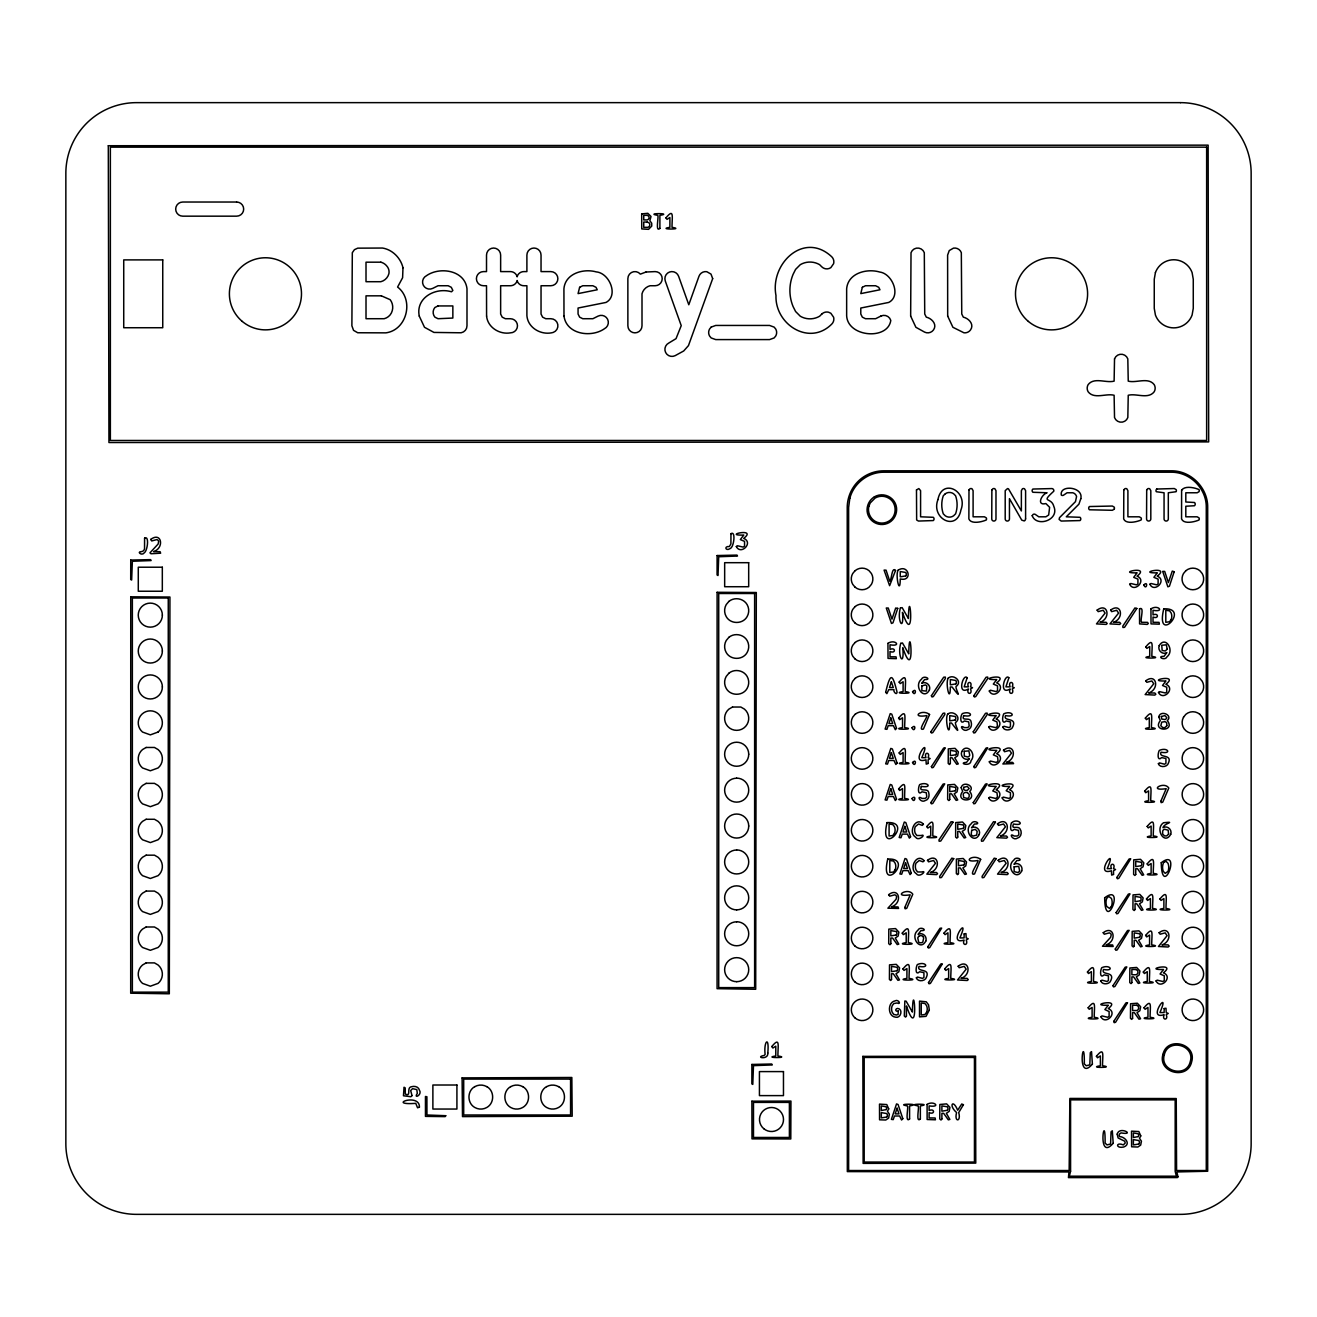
<?xml version="1.0" encoding="UTF-8"?>
<svg xmlns="http://www.w3.org/2000/svg" width="1317" height="1317" viewBox="0 0 1317 1317"><rect width="100%" height="100%" fill="white"/><g stroke="black" fill="none" stroke-linecap="round" stroke-linejoin="round"><path stroke-width="1.5" d="M855.112 570.656L852.708 573.537A10.799 10.799 0 0 0 852.725 584.353L855.112 587.217M855.112 606.561L852.708 609.442A10.799 10.799 0 0 0 852.725 620.258L855.112 623.139M855.112 642.466L852.708 645.346A10.799 10.799 0 0 0 852.725 656.162L855.112 659.043M855.112 678.37L852.708 681.251A10.799 10.799 0 0 0 852.725 692.067L855.112 694.948A10.816 10.816 0 0 0 869.022 694.948L871.426 692.067A10.799 10.799 0 0 0 871.426 681.251L869.022 678.37A10.799 10.799 0 0 0 855.128 678.387M855.112 714.275L852.708 717.172A10.766 10.766 0 0 0 855.177 730.803A10.766 10.766 0 0 0 869.022 730.803A10.766 10.766 0 0 0 871.426 717.172L869.022 714.275A10.766 10.766 0 0 0 855.177 714.308M1183.489 717.172L1185.893 714.275A10.766 10.766 0 0 1 1199.803 714.308M821.792 314.055L819.602 316.245A19.179 19.179 0 0 1 800.308 316.245L795.583 311.503L793.064 306.499A42.292 42.292 0 0 1 793.064 274.397L795.583 269.392L800.308 264.651A19.179 19.179 0 0 1 819.602 264.651L821.792 266.841A7.079 7.079 0 0 0 830.846 267.631L833.612 263.663A7.079 7.079 0 0 0 831.784 256.815C804.144 230.821 769.819 263.565 775.976 295.502C774.906 324.624 809.527 346.552 831.784 324.064A7.062 7.062 0 0 0 833.612 317.232L830.846 313.265L828.607 312.228A7.062 7.062 0 0 0 821.808 314.072M918.657 936.486L917.751 937.885L918.657 942.149A3.589 3.589 0 0 0 922.789 942.149L923.711 937.885L922.789 936.486M474.795 1086.591C467.025 1090.904 467.025 1103.169 474.795 1107.482A12.018 12.018 0 0 0 486.813 1107.482C494.583 1103.169 494.599 1090.904 486.813 1086.591M510.7 1086.591C502.929 1090.904 502.929 1103.169 510.7 1107.482A12.018 12.018 0 0 0 522.717 1107.482C530.504 1103.169 530.504 1090.904 522.717 1086.591M546.621 1086.591C538.834 1090.904 538.834 1103.169 546.621 1107.482A12.018 12.018 0 0 0 558.622 1107.482C566.409 1103.169 566.409 1090.904 558.622 1086.591M874.356 496.871C868.71 500.213 865.845 507.275 867.541 513.597A14.849 14.849 0 0 0 889.354 522.487C894.984 519.128 897.865 512.083 896.153 505.744A14.767 14.767 0 0 0 892.284 499.11A14.849 14.849 0 0 0 874.373 496.838M880.843 316.096L875.607 318.714L865.483 318.714L862.339 317.15L860.791 314.022L860.791 308.03L888.761 302.433C901.454 296.012 892.465 273.607 879.69 272.026C866.849 268.224 847.983 273.063 846.65 288.769L846.65 315.685C847.605 337.185 887.905 340.527 890.786 320.41A7.079 7.079 0 0 0 880.843 316.096M1199.803 714.275L1202.207 717.172A10.766 10.766 0 0 1 1199.82 730.803A10.766 10.766 0 0 1 1185.958 730.803A10.766 10.766 0 0 1 1183.571 717.172M546.621 1086.673A12.018 12.018 0 0 1 558.622 1086.673M510.7 1086.673A12.018 12.018 0 0 1 522.717 1086.673M474.795 1086.673A12.018 12.018 0 0 1 486.813 1086.673M736.713 981.675A12.001 12.001 0 0 0 748.731 969.625A12.001 12.001 0 0 0 736.615 957.657A11.985 11.985 0 0 0 724.63 969.74A11.985 11.985 0 0 0 736.713 981.675M736.615 921.752A12.001 12.001 0 0 1 748.731 933.72A12.001 12.001 0 0 1 736.713 945.771A11.985 11.985 0 0 1 724.63 933.835A11.985 11.985 0 0 1 736.631 921.818M736.713 909.849A12.001 12.001 0 0 0 748.731 897.815A12.001 12.001 0 0 0 736.615 885.847A11.985 11.985 0 0 0 724.63 897.931A11.985 11.985 0 0 0 736.713 909.866M736.615 849.942A12.001 12.001 0 0 1 748.731 861.911A12.001 12.001 0 0 1 736.713 873.945A11.985 11.985 0 0 1 724.63 862.026A11.985 11.985 0 0 1 736.631 850.008M736.615 778.133A12.001 12.001 0 0 1 748.731 790.101A12.001 12.001 0 0 1 736.713 802.135A11.985 11.985 0 0 1 724.63 790.216A11.985 11.985 0 0 1 736.631 778.199M871.36 753.061A10.75 10.75 0 0 0 852.708 753.061A10.766 10.766 0 0 0 855.177 766.708A10.766 10.766 0 0 0 869.022 766.708A10.766 10.766 0 0 0 871.426 753.077M1183.489 753.061A10.75 10.75 0 0 1 1202.158 753.061A10.766 10.766 0 0 1 1199.82 766.708A10.766 10.766 0 0 1 1185.958 766.708A10.766 10.766 0 0 1 1183.571 753.077M855.128 659.027A10.799 10.799 0 0 0 869.006 659.027L871.426 656.162A10.799 10.799 0 0 0 871.426 645.346L869.022 642.466A10.799 10.799 0 0 0 855.128 642.482M855.128 623.122A10.799 10.799 0 0 0 869.006 623.122L871.426 620.258A10.799 10.799 0 0 0 871.426 609.442L869.022 606.561A10.799 10.799 0 0 0 855.128 606.577M855.128 587.217A10.799 10.799 0 0 0 869.006 587.217L871.426 584.353A10.799 10.799 0 0 0 871.426 573.537L869.022 570.656A10.799 10.799 0 0 0 855.128 570.673M918.607 936.321A3.589 3.589 0 0 1 922.838 936.321M910.574 836.772L909.356 838.139L907.462 834.122L902.26 834.122L900.976 837.76L899.165 837.497L904.302 822.055L905.849 822.598L910.574 836.772M911.282 873.237L910.063 874.62L908.17 870.603L902.968 870.603L901.684 874.225L899.873 873.961L905.009 858.519L906.557 859.079L911.282 873.237M910.656 316.096L915.891 327.291L924.6 332.114A7.062 7.062 0 0 0 933.44 330.007C937.49 324.459 931.827 318.401 926.295 317.15L924.732 314.022L924.304 252.699A7.062 7.062 0 0 0 911.018 252.699L910.656 316.096M947.68 316.096L952.915 327.291L963.978 332.806A7.046 7.046 0 0 0 970.464 330.007C974.514 324.459 968.851 318.401 963.32 317.15L961.756 314.022L961.328 252.699A7.062 7.062 0 0 0 953.459 248.139L949.261 250.559L947.614 255.103L947.68 316.096M896.531 728.35L895.313 729.717L893.403 725.7L888.201 725.7L886.934 729.338L885.106 729.075L890.243 713.633L891.79 714.176L896.531 728.35M897.091 763.119L895.873 764.486L893.963 760.485L888.761 760.485L887.493 764.107L885.666 763.844L890.819 748.402L892.35 748.961L897.091 763.119M896.531 799.172L895.313 800.538L893.403 796.522L888.201 796.522L886.934 800.16L885.106 799.896L890.243 784.455L891.79 784.998L896.531 799.172M902.803 1118.643L901.569 1120.01L899.676 1116.009L894.473 1116.009L893.206 1119.631L891.379 1119.368L896.531 1103.926L898.062 1104.486L902.803 1118.643M931.399 695.738L932.008 696.973L933.309 696.578L945.441 678.403L945.277 677.053L943.663 677.234L931.399 695.738M930.839 731.791L931.448 733.009L932.749 732.631L944.865 714.456L944.717 713.106L943.104 713.287L930.839 731.791M931.399 766.576L932.008 767.778L933.309 767.399L945.277 747.875L943.663 748.056L931.399 766.576M930.839 802.613L931.448 803.831L932.749 803.452L944.717 783.928L943.104 784.092L930.839 802.613M953.031 822.187L940.75 841.053L939.136 841.234L938.972 839.884L951.104 821.709L953.031 822.187M953.738 858.651L941.457 877.517L939.844 877.715L939.679 876.348L951.812 858.174L953.738 858.651M973.806 695.738L974.415 696.973L975.716 696.578L987.849 678.403L987.684 677.053L986.071 677.234L973.806 695.738M973.247 731.791L973.856 733.009L975.156 732.631L987.273 714.456L987.124 713.106L985.511 713.287L973.247 731.791M973.806 766.576L974.415 767.778L975.716 767.399L987.684 747.875L986.071 748.056L973.806 766.576M973.247 802.613L973.856 803.831L975.156 803.452L987.124 783.928L985.511 784.092L973.247 802.613M995.438 822.187L983.157 841.053L981.544 841.234L981.379 839.884L993.512 821.709L995.438 822.187M996.146 858.651L983.865 877.517L982.252 877.715L982.087 876.348L994.22 858.174L996.146 858.651M1116.816 877.534L1117.425 878.752L1118.742 878.373L1130.71 858.849L1129.097 859.013L1116.816 877.534M1116.108 912.599L1116.717 913.817L1118.034 913.438L1130.002 893.914L1128.389 894.078L1116.108 912.599M1115.269 949.063L1115.878 950.281L1117.195 949.903L1129.146 930.378L1127.533 930.543L1115.269 949.063M1136.834 608.438L1124.553 627.32L1122.94 627.501L1122.792 626.135L1134.908 607.96L1136.834 608.438M898.26 1011.061L898.079 1014.469L896.449 1014.995L893.831 1014.469L892.235 1012.329A8.824 8.824 0 0 1 892.235 1005.661L893.831 1003.538L897.042 1002.978C901.832 1005.233 898.441 998.648 894.934 1000.92C887.493 1002.369 887.625 1016.082 895.28 1017.119C900.071 1018.798 902.886 1011.143 899.33 1008.954C895.478 1006.748 894.194 1012.279 898.26 1011.061M402.986 267.763L402.607 277.722L397.602 287.04C414.279 299.848 407.019 330.024 385.881 332.855L357.714 332.757L353.532 330.337L351.886 325.793L352.314 252.699L354.405 249.687L357.714 248.156L382.506 248.04C392.466 249.637 400.714 258.033 402.986 267.763M419.267 316.096L424.502 327.291L433.952 332.427L458.695 332.757A7.062 7.062 0 0 0 466.992 325.793L466.992 288.769C464.835 270.1 439.713 266.38 426.461 275.714A7.062 7.062 0 0 0 423.3 285.196A7.062 7.062 0 0 0 432.783 288.357L438.034 285.74L448.159 285.74L451.287 287.304L452.85 290.431L451.517 291.798C435.548 286.958 415.431 297.757 419.267 316.096M486.582 316.096C487.685 327.489 499.637 334.748 510.403 332.855A7.062 7.062 0 0 0 517.482 325.793A7.062 7.062 0 0 0 510.403 318.73L505.349 318.714L502.205 317.15L500.641 314.022L500.641 285.74L510.403 285.74A7.062 7.062 0 0 0 516.527 282.2L517.137 280.521L517.746 282.2A7.062 7.062 0 0 0 523.87 285.74L526.899 285.74L526.899 315.685C527.903 328.213 541.748 335.703 553.222 332.427A7.062 7.062 0 0 0 550.802 318.714L545.732 318.714L542.604 317.15L541.04 314.022L541.04 285.74L550.802 285.74A7.062 7.062 0 0 0 557.865 278.661A7.062 7.062 0 0 0 550.802 271.598L541.04 271.598L541.04 255.103A7.062 7.062 0 0 0 533.961 248.04A7.062 7.062 0 0 0 526.899 255.103L526.899 271.598L523.87 271.598A7.062 7.062 0 0 0 517.746 275.138L517.137 276.817L516.527 275.138A7.062 7.062 0 0 0 510.403 271.598L500.641 271.598L500.641 255.103A7.062 7.062 0 0 0 493.579 248.04A7.062 7.062 0 0 0 486.516 255.103L486.516 271.598L483.487 271.598A7.062 7.062 0 0 0 476.408 278.661A7.062 7.062 0 0 0 483.487 285.74L486.516 285.74L486.582 316.096M563.989 316.096C566.475 334.502 591.3 337.959 604.437 328.74A7.062 7.062 0 0 0 607.598 319.257A7.062 7.062 0 0 0 598.116 316.096L592.88 318.714L582.756 318.714L579.628 317.15L578.064 314.022L578.064 308.03L606.034 302.433C618.858 295.65 609.491 272.932 596.157 271.878C583.464 268.289 565.191 273.442 563.923 288.769L563.989 316.096M771.811 1046.538L772.914 1048.019L775.779 1046.159L775.779 1055.987C761.786 1058.061 791.912 1058.078 777.903 1055.987C777.903 1045.632 780.207 1036.347 771.811 1046.538M902.244 933.16L903.33 934.642L906.211 932.782L906.211 942.626C892.185 944.882 922.328 944.882 908.335 942.626C908.318 932.354 910.656 922.937 902.244 933.16M902.952 968.933L904.038 970.415L906.919 968.555L906.919 978.383C892.893 980.638 923.036 980.655 909.043 978.383C909.026 968.11 911.364 958.694 902.952 968.933M926.773 826.582L927.859 828.064L930.724 826.203L930.724 836.032C916.731 838.303 946.857 838.287 932.848 836.032C932.535 825.496 935.202 816.392 926.773 826.582M943.976 933.16L945.079 934.642L947.944 932.782L947.944 942.626C933.951 944.684 964.077 944.701 950.051 942.626C950.067 932.255 952.372 922.987 943.976 933.16M944.684 968.933L945.787 970.415L948.652 968.555L948.652 978.383C934.658 980.457 964.785 980.474 950.759 978.383C950.775 968.011 953.08 958.743 944.684 968.933M1087.43 972.045L1088.517 973.526L1091.398 971.65L1091.398 981.494C1077.372 983.75 1107.515 983.75 1093.505 981.494C1093.505 971.222 1095.843 961.805 1087.43 972.045M1088.138 1007.801L1089.225 1009.283L1092.106 1007.423L1092.106 1017.267C1078.08 1019.506 1108.223 1019.523 1094.213 1017.267C1094.213 1006.995 1096.551 997.562 1088.138 1007.801M1096.419 1056.283L1097.522 1057.781L1100.386 1055.905L1100.386 1065.749C1086.36 1068.038 1116.503 1067.791 1102.51 1065.749C1102.543 1055.361 1104.815 1046.11 1096.419 1056.283M1145.329 718.16L1146.432 719.642L1149.297 717.765L1149.297 727.61C1135.27 729.898 1165.413 729.651 1151.42 727.61C1151.453 717.222 1153.725 707.986 1145.329 718.16M1144.621 791.237L1145.724 792.719L1148.589 790.858L1148.589 800.687C1134.563 802.991 1164.705 802.728 1150.712 800.687C1150.745 790.315 1153.017 781.063 1144.621 791.237M1147.173 826.434L1148.276 827.916L1151.124 826.055L1151.124 835.9C1137.098 838.188 1167.241 837.925 1153.248 835.9C1153.28 825.512 1155.552 816.26 1147.173 826.434M1147.173 863.903L1148.276 865.384L1151.124 863.524L1151.124 873.352C1137.098 875.64 1167.241 875.393 1153.248 873.352C1153.28 862.964 1155.552 853.729 1147.173 863.903M1146.465 898.951L1147.568 900.433L1150.432 898.573L1150.432 908.417C1136.39 910.706 1166.549 910.459 1152.54 908.417C1152.589 898.029 1154.844 888.777 1146.465 898.951M1143.304 972.045L1144.407 973.526L1147.255 971.65L1147.255 981.494C1133.262 983.569 1163.388 983.569 1149.379 981.494C1149.379 971.123 1151.7 961.854 1143.304 972.045M1145.625 935.432L1146.728 936.914L1149.576 935.037L1149.576 944.882C1135.55 947.17 1165.693 946.923 1151.7 944.882C1151.733 934.494 1154.005 925.258 1145.625 935.432M1144.012 1007.801L1145.115 1009.283L1147.963 1007.423L1147.963 1017.267C1133.97 1019.325 1164.096 1019.342 1150.087 1017.267C1150.087 1006.896 1152.391 997.627 1144.012 1007.801M1159.931 898.951L1161.034 900.433L1163.882 898.573L1163.882 908.417C1149.922 910.459 1180.016 910.706 1166.006 908.417C1165.94 898.095 1168.36 888.728 1159.931 898.951M1177.991 1176.723L1177.431 1177.579L1068.449 1177.612L1068.96 1171.949L847.325 1171.603L847.226 507.407C847.292 494.55 854.289 482.121 865.483 475.733A36.646 36.646 0 0 1 883.723 470.811L1171.126 470.811C1190.7 470.465 1207.985 487.734 1207.689 507.325L1207.689 1171.241L1176.789 1171.949L1177.991 1176.723M1025.597 518.931L1025.103 520.297A2.14 2.14 0 0 1 1024.198 520.923L1021.762 520.133L1009.448 498.649L1009.448 518.931A2.124 2.124 0 0 1 1007.324 521.055A2.124 2.124 0 0 1 1005.2 518.931L1005.2 490.665L1007.505 488.574A2.041 2.041 0 0 1 1008.526 488.936L1021.366 510.947L1021.366 490.665L1022.42 488.821A2.107 2.107 0 0 1 1024.544 488.821L1025.597 490.665L1025.597 518.931M736.318 546.539C740.845 555.675 753.9 542.489 743.677 538.39C758.115 527.212 721.255 535.64 743.759 535.081L740.335 539.591L744.549 541.386L744.549 546.176L743.15 547.098L737.438 545.748L736.318 546.539M912.549 691.688C915.233 697.862 917.291 686.733 912.549 691.688M911.99 727.725C914.657 733.915 916.747 722.786 911.99 727.725M912.549 762.494C915.216 768.684 917.307 757.571 912.549 762.494M911.99 798.546C914.657 804.736 916.747 793.608 911.99 798.546M923.415 824.212L922.262 825.364L918.492 824.014L915.282 826.697A8.824 8.824 0 0 0 915.282 833.365L916.879 835.505L921.126 835.505C926.987 833.496 918.492 841.991 915.611 837.2C907.561 832.114 916.039 815.816 923.415 824.212M924.122 860.692L922.97 861.828L919.2 860.495L915.99 863.178A8.824 8.824 0 0 0 915.99 869.829L917.587 871.969L921.834 871.969C927.695 869.961 919.2 878.455 916.319 873.681C908.269 868.594 916.747 852.28 924.122 860.692M916.369 977.84C917.505 982.087 925.456 981.478 926.46 977.132C930.576 967.765 916.171 972.588 919.036 966.365C930.197 968.571 925.769 960.817 917.34 964.554C915.71 967.122 915.052 976.226 919.661 971.748L923.925 972.67L923.925 977.477L922.542 978.383L917.488 977.049L916.369 977.84M927.777 946.808L928.37 948.026L929.687 947.647L941.655 928.123L940.042 928.287L927.777 946.808M928.485 982.564L929.078 983.783L930.395 983.404L942.346 963.879L940.75 964.044L928.485 982.564M989.297 691.013C993.808 700.15 1006.896 686.947 996.656 682.865C1011.11 671.752 974.218 680.066 996.739 679.556L993.314 684.066L997.529 685.861L997.529 690.651L996.129 691.573L990.417 690.223L989.297 691.013M988.738 727.066C993.248 736.187 1006.32 722.984 996.08 718.917C1010.551 707.789 973.642 716.119 996.179 715.608L992.755 720.103L996.969 721.897L997.446 725.733A2.585 2.585 0 0 1 995.57 727.61L989.857 726.276L988.738 727.066M989.297 761.835C993.808 770.955 1006.896 757.769 996.656 753.686C1011.357 742.492 973.461 750.443 996.739 750.377L993.314 754.871L997.529 756.682L998.006 760.502A2.585 2.585 0 0 1 996.129 762.378L990.417 761.045L989.297 761.835M963.435 1104.7L958.727 1112.552C961.443 1122.298 953.87 1122.298 956.603 1112.552C948.207 1105.325 953.08 1098.526 957.657 1110.264L961.739 1104.008L963.435 1104.7M988.738 797.888C993.248 807.008 1006.32 793.805 996.08 789.739C1010.798 778.545 972.901 786.496 996.179 786.414L992.755 790.924L996.969 792.719L997.446 796.555A2.585 2.585 0 0 1 995.57 798.431L989.857 797.098L988.738 797.888M1002.879 727.066C1004.015 731.297 1011.966 730.705 1012.971 726.358C1017.086 716.991 1002.681 721.798 1005.529 715.608C1016.691 717.798 1012.279 710.044 1003.834 713.781C1002.221 716.333 1001.546 725.437 1006.172 720.975L1010.435 721.897L1010.435 726.704L1009.036 727.61L1003.982 726.276L1002.879 727.066M1002.188 797.888C1006.731 807.008 1019.77 793.838 1009.563 789.739C1023.984 778.61 987.141 786.94 1009.629 786.414L1006.188 790.727L1010.435 792.719L1010.435 797.526L1009.036 798.431L1003.307 797.098L1002.188 797.888M1032.199 515.688C1036.611 527.673 1059.856 520.067 1053.798 506.337C1051.262 496.591 1040.15 503.588 1053.781 491.225C1054.143 490.023 1053.205 488.656 1051.954 488.574L1032.89 489.035A2.107 2.107 0 0 0 1032.89 492.278L1047.081 492.772C1041.484 494.336 1036.183 506.008 1045.879 503.555L1049.633 507.308L1048.678 514.98L1045.879 516.807L1038.784 516.807L1035.146 514.321A2.107 2.107 0 0 0 1033.038 514.503L1032.199 515.688M1129.673 584.287C1134.2 593.407 1147.255 580.237 1137.032 576.138C1151.47 564.96 1114.61 573.389 1137.114 572.829L1133.707 577.34L1137.921 579.118L1137.921 583.925L1136.522 584.847L1130.793 583.497L1129.673 584.287M1100.847 980.951C1101.983 985.198 1109.935 984.589 1110.939 980.243C1115.055 970.876 1100.65 975.699 1103.514 969.477C1114.659 971.683 1110.247 963.929 1101.802 967.666C1100.189 970.217 1099.53 979.321 1104.14 974.86L1108.404 975.782L1108.404 980.589L1107.004 981.494L1101.967 980.161L1100.847 980.951M1100.88 1016.708C1105.407 1025.828 1118.462 1012.658 1108.239 1008.575C1122.66 997.43 1085.817 1005.76 1108.305 1005.25L1104.881 1009.563L1109.112 1011.555L1109.112 1016.362L1107.712 1017.267L1102 1015.917L1100.88 1016.708M1112.964 985.676L1113.556 986.894L1114.873 986.515L1126.825 966.991L1125.212 967.155L1112.964 985.676M1143.814 584.962C1146.481 591.135 1148.556 580.007 1143.814 584.962M1113.672 1021.449L1114.264 1022.667L1115.581 1022.272L1127.533 1002.764L1125.92 1002.928L1113.672 1021.449M1149.873 584.287C1154.367 593.407 1167.471 580.204 1157.231 576.138C1171.686 565.026 1134.793 573.339 1157.314 572.829L1153.89 577.34L1158.104 579.118L1158.104 583.925L1156.705 584.847L1150.992 583.497L1149.873 584.287M1158.499 692.429C1163.026 701.549 1176.081 688.379 1165.858 684.28C1180.295 673.086 1143.436 681.531 1165.94 680.971L1162.532 685.482L1166.73 687.26L1166.73 692.067L1165.331 692.989L1159.619 691.639L1158.499 692.429M1158.384 763.679C1159.52 767.926 1167.471 767.317 1168.475 762.971C1172.591 753.604 1158.186 758.427 1161.034 752.205C1172.196 754.411 1167.784 746.657 1159.339 750.394C1157.725 752.945 1157.05 762.049 1161.676 757.588L1165.924 758.51L1165.924 763.317L1164.541 764.222L1159.503 762.889L1158.384 763.679M898.589 718.16L899.676 719.642L902.54 717.765L902.54 727.61C888.596 729.848 918.657 729.634 904.647 727.61C904.647 717.37 907.001 707.904 898.589 718.16M899.149 752.929L900.235 754.411L903.1 752.55L903.1 762.378C889.173 764.617 919.217 764.403 905.223 762.378C904.911 751.842 907.578 742.755 899.149 752.929M898.589 788.982L899.676 790.463L902.54 788.587L902.54 798.431C888.596 800.67 918.657 800.456 904.647 798.431C904.335 787.895 907.018 778.791 898.589 788.982M412.007 1095.596L410.871 1096.732L403.463 1095.76L404.039 1087.233L405.224 1087.908L405.29 1094.048C411.892 1097.226 405.801 1087.233 411.826 1086.657C414.806 1085.817 418.641 1086.821 419.415 1090.18C422.625 1094.921 413.094 1099.415 417.308 1093.406L416.814 1089.587L412.55 1088.665L410.674 1090.558L412.007 1095.596M921.373 786.414C918.212 793.032 928.189 786.94 928.765 792.966C929.637 795.945 928.617 799.781 925.242 800.555C920.632 803.65 915.875 794.365 922.032 798.431L924.88 798.431A2.585 2.585 0 0 0 926.756 796.555L926.279 792.719L922.032 791.797C917.406 796.258 918.081 787.187 919.678 784.603C927.481 781.096 933.21 788.29 921.373 786.414M963.781 715.608C960.62 722.21 970.596 716.119 971.172 722.144C972.045 725.107 971.024 728.96 967.666 729.733C963.04 732.828 958.282 723.543 964.439 727.61L967.287 727.61A2.585 2.585 0 0 0 969.164 725.733L968.686 721.897L964.439 720.975C959.813 725.568 960.126 715.806 962.398 713.567C971.255 710.34 974.333 717.847 963.781 715.608M1011.505 822.862C1010.172 825.627 1009.826 833.677 1014.172 829.397L1018.42 830.319L1018.897 834.155A2.585 2.585 0 0 1 1017.02 836.032L1014.172 836.032C1008.163 831.834 1012.658 841.365 1017.399 838.155C1021.35 837.217 1022.239 831.916 1020.049 828.953C1018.074 825.166 1010.551 830.303 1013.53 824.014C1026.519 826.483 1017.646 817.231 1011.505 822.862M1181.612 490.286L1181.563 518.931C1183.785 524.594 1194.98 521.812 1198.997 519.985A2.206 2.206 0 0 0 1198.997 517.877L1197.153 516.807L1185.81 516.807L1185.81 506.238L1194.47 505.744A2.107 2.107 0 0 0 1194.47 502.501L1185.81 502.007L1185.81 492.772L1197.153 492.772L1198.997 491.718A2.206 2.206 0 0 0 1198.997 489.595C1194.881 487.669 1184.592 485.347 1181.612 490.286M897.733 608.355L892.975 622.842L891.461 623.451L886.275 607.993L888.267 608.042L891.971 619.155L895.675 608.042L897.733 608.355M980.671 859.375L974.531 873.994C968.077 876.299 978.827 862.009 978.004 860.495C961.048 863.31 972.588 853.153 980.671 859.375M1008.871 677.794L1005.925 686.848L1010.139 686.848C1007.571 680.988 1014.814 680.988 1012.263 686.848L1014.255 687.737L1012.263 688.972C1014.814 694.849 1007.571 694.849 1010.139 688.972C998.22 696.034 1005.003 672.575 1008.871 677.794M1156.046 980.951C1160.54 990.071 1173.645 976.885 1163.405 972.802C1177.826 961.624 1140.966 970.036 1163.487 969.477L1160.063 973.987L1164.277 975.782L1164.277 980.589L1162.878 981.494L1157.166 980.161L1156.046 980.951M929.555 714.472L923.415 729.091C916.978 731.396 927.711 717.106 926.888 715.608C909.932 718.407 921.488 708.266 929.555 714.472M1162.944 1054.407C1157.413 1072.664 1187.555 1080.533 1191.638 1061.897C1197.186 1043.657 1167.043 1035.771 1162.944 1054.407M849.827 498.287L848.625 507.457L848.625 1170.533L1069.157 1170.533L1069.865 1098.444L1176.229 1098.543L1176.591 1170.533L1206.273 1170.533L1206.273 507.457C1206.635 488.558 1189.942 471.848 1171.027 472.21L883.872 472.21C868.298 472.079 853.729 483.207 849.827 498.287M868.891 506.205C867.376 511.934 870.027 518.289 875.13 521.302A13.433 13.433 0 0 0 888.563 521.302C897.305 516.577 897.305 502.765 888.563 498.056A13.433 13.433 0 0 0 875.147 498.024L870.224 502.962L868.891 506.205M1164.327 1054.687C1159.24 1071.149 1186.419 1078.458 1190.255 1061.634C1195.359 1045.155 1168.179 1037.862 1164.327 1054.687M937.951 499.571C930.559 518.569 956.735 532.084 960.916 510.025C968.308 491.027 942.132 477.511 937.951 499.571M928.106 763.448L926.246 764.14L925.983 759.794C907.643 765.819 933.325 731.231 921.785 757.687L925.983 757.687C923.431 751.809 930.675 751.809 928.106 757.687L930.115 758.559L928.106 759.794L928.106 763.448M888.712 1108.881L887.428 1111.285L889.37 1114.198L888.613 1118.1L885.748 1120.026L879.558 1119.796L879.509 1104.107L886.785 1104.568L888.712 1108.881M906.442 1016.066L905.553 1017.103L904.318 1016.066L904.845 1001.002L906.129 1001.183L912.401 1012.065C913.241 973.148 919.595 1044.858 906.442 1005.925L906.442 1016.066M961.723 751.645C959.879 756.32 965.015 761.226 969.411 758.592L966.513 762.378C957.261 762.806 970.711 767.416 971.008 760.683C977.148 753.522 966.349 742.426 961.723 751.645M961.163 787.698L962.678 791.418C954.018 802.761 978.366 802.761 969.724 791.418C975.65 785.953 962.776 780.421 961.163 787.698M957.755 837.102L956.866 838.139L955.632 837.102L955.698 822.598L962.497 822.006L965.822 825.529L965.048 829.496L962.2 831.422L965.74 837.546L964.159 837.974L959.5 831.422L957.755 831.422L957.755 837.102M958.463 873.566L957.574 874.62L956.34 873.566L956.405 859.079L963.204 858.47L966.53 862.009L965.756 865.96L962.908 867.903L966.448 874.027L964.867 874.439L960.208 867.903L958.463 867.903L958.463 873.566M979.288 834.402C973.905 845.349 962.892 830.27 971.288 823.718C973.658 818.779 982.416 824.491 974.448 824.014L971.551 827.8C975.765 825.298 980.935 829.792 979.288 834.402M964.159 933.901L964.093 937.918L959.895 937.918C971.337 911.611 945.771 946.034 964.093 940.042C961.525 945.919 968.769 945.919 966.217 940.042L968.225 938.791L966.217 937.918L965.954 933.588L964.159 933.901M941.885 1118.973L941.013 1120.01L939.762 1118.973L939.844 1104.486L946.643 1103.876L949.952 1107.399L949.178 1111.367L946.347 1113.309L949.87 1119.417L948.306 1119.845L943.647 1113.309L941.885 1113.309L941.885 1118.973M1021.729 870.883C1016.345 881.814 1005.315 866.718 1013.744 860.199C1016.098 855.243 1024.856 860.972 1016.872 860.495L1013.991 864.281C1018.206 861.762 1023.391 866.273 1021.729 870.883M1113.524 874.422L1111.663 875.114L1111.416 870.767C1093.061 876.793 1118.742 842.205 1107.202 868.644L1111.416 868.644C1108.848 862.767 1116.108 862.783 1113.524 868.644L1115.532 869.516L1113.524 870.767L1113.524 874.422M1164.179 1008.542L1164.129 1012.559L1159.931 1012.559C1171.373 986.252 1145.806 1020.675 1164.129 1014.666C1161.545 1020.543 1168.805 1020.543 1166.236 1014.666L1168.245 1013.432L1166.236 1012.559L1165.989 1008.229L1164.179 1008.542M730.968 533.665L730.902 543.954L729.371 546.555C723.675 545.864 725.601 551.774 730.392 548.448C734.096 546.687 735.824 530.405 730.968 533.665M895.544 570.459L889.617 585.686L884.069 570.096L886.061 570.162L889.765 581.274C891.675 580.451 891.708 565.964 895.544 570.459M898.194 570.129C894.984 574.673 900.087 596.947 900.252 578.953C913.043 582.048 908.714 563.511 898.194 570.129M887.938 643.355L888.037 658.385L896.35 658.665L896.037 656.854L890.012 656.788L890.012 651.503C895.873 654.072 895.873 646.828 890.012 649.396L890.012 644.787C902.112 647.009 895.181 638.564 887.938 643.355M885.65 692.298L886.868 693.664L888.761 689.647L893.963 689.647C893.058 691.623 896.745 695.639 897.091 692.298C892.317 672.707 890.407 672.773 885.65 692.298M900.4 608.01C896.614 620.933 904.285 633.148 902.458 612.372C915.71 651.372 909.109 579.464 908.417 618.529L902.145 607.631L900.4 608.01M900.729 643.355C896.959 656.261 904.614 668.493 902.803 647.717C916.056 686.717 909.454 614.809 908.746 653.858L902.474 642.976L900.729 643.355M929.44 689.943C923.859 700.907 913.372 685.729 921.439 679.259C923.81 674.304 932.568 680.016 924.6 679.556L921.719 683.342C925.933 680.807 931.086 685.334 929.44 689.943M948.256 678.123C945.046 682.667 950.166 704.957 950.331 686.964L952.076 686.964C965.048 704.068 952.998 685.927 956.751 685.976C962.431 680.955 953.146 673.711 948.256 678.123M947.697 714.176C944.487 718.72 949.59 740.994 949.755 723L951.516 723C964.472 740.088 952.454 722.012 956.175 722.029C961.871 717.008 952.586 709.748 947.697 714.176M967.155 677.794L964.192 686.848L968.39 686.848C965.838 680.988 973.082 680.988 970.514 686.848L972.522 687.737L970.514 688.972C973.082 694.849 965.838 694.849 968.39 688.972C956.504 696.018 963.27 672.575 967.155 677.794M1150.943 608.866L1151.025 623.896L1159.355 624.176L1159.042 622.365L1153.017 622.299L1153.017 617.014C1158.878 619.583 1158.878 612.339 1153.017 614.891L1153.017 610.281C1165.117 612.52 1158.186 604.075 1150.943 608.866M1174.171 571.743L1169.414 586.23L1167.866 586.822L1162.697 571.38L1164.689 571.43L1168.393 582.542L1172.278 571.101L1174.171 571.743M712.678 278.628L688.462 345.614L683.688 350.981L675.127 355.672A7.062 7.062 0 0 1 665.645 352.512A7.062 7.062 0 0 1 668.806 343.029L676.033 338.65L681.235 325.645L665.299 281.048A7.062 7.062 0 0 1 669.579 272.01A7.062 7.062 0 0 1 678.617 276.29L688.791 304.77L698.965 276.29A7.062 7.062 0 0 1 706.801 271.697L710.999 274.101L712.678 278.628M1080.796 498.731L1078.903 504.181L1066.293 516.807L1080.039 517.301A2.107 2.107 0 0 1 1080.039 520.561L1061.189 521.055L1059.115 519.392L1059.51 517.663L1075.479 501.629L1076.565 496.542A5.317 5.317 0 0 0 1072.795 492.772L1067.066 492.772L1063.412 495.274A2.107 2.107 0 0 1 1061.304 495.093C1059.312 484.294 1083.858 486.714 1080.796 498.731M419.415 1107.12L417.555 1107.795L415.76 1103.35C385.371 1105.539 419.711 1092.27 419.415 1107.12M108.307 145.726L108.949 442.528L1208.677 441.903L1208.133 145.15L108.307 145.726M144.59 538.176L144.541 548.465A3.391 3.391 0 0 1 141.38 551.625C136.277 551.609 141.94 556.317 144.327 552.761C147.603 550.819 149.414 534.949 144.59 538.176M641.692 213.897L641.758 228.928L648.54 229.339L651.75 226.063L651.701 223.215L649.857 220.696L651.026 216.482L647.816 213.305L641.692 213.897M659.899 228.401C655.076 232.994 658.961 216.416 657.776 215.33C643.766 213.074 673.909 213.074 659.899 215.33L659.899 228.401M968.983 489.94L968.868 518.931C971.073 524.594 982.284 521.812 986.268 519.985A2.107 2.107 0 0 0 986.268 517.877L984.441 516.807L973.098 516.807L973.098 490.665L972.045 488.821A2.107 2.107 0 0 0 969.921 488.821L968.983 489.94M991.866 489.94L991.75 518.931A2.124 2.124 0 0 0 993.874 521.055A2.124 2.124 0 0 0 995.981 518.931L995.981 490.665L994.928 488.821A2.107 2.107 0 0 0 992.804 488.821L991.866 489.94M1114.528 358.866L1114.116 381.14C1106.099 383.296 1094.081 376.843 1088.122 384.663A7.112 7.112 0 0 0 1088.122 391.742C1094.081 399.578 1106.099 393.108 1114.116 395.265L1114.528 417.555A7.079 7.079 0 0 0 1127.829 417.555L1128.241 395.265C1136.258 393.108 1148.276 399.578 1154.219 391.742A7.112 7.112 0 0 0 1154.219 384.663C1148.276 376.827 1136.258 383.296 1128.241 381.14L1127.813 358.866A7.079 7.079 0 0 0 1114.528 358.866M1155.421 272.586L1154.252 279.27L1154.252 308.359L1155.421 315.043A19.525 19.525 0 0 0 1192.099 315.043L1193.268 308.359L1193.268 279.27L1192.099 272.586A19.525 19.525 0 0 0 1155.421 272.586M1123.813 489.94L1123.681 518.931C1125.887 524.578 1137.114 521.812 1141.098 519.985A2.107 2.107 0 0 0 1141.098 517.877L1139.271 516.807L1127.912 516.807L1127.912 490.665L1126.858 488.821A2.107 2.107 0 0 0 1124.734 488.821L1123.813 489.94M1146.695 489.94L1146.564 518.931A2.124 2.124 0 0 0 1148.687 521.055A2.124 2.124 0 0 0 1150.811 518.931L1150.811 490.665L1149.741 488.821A2.107 2.107 0 0 0 1147.617 488.821L1146.695 489.94M445.739 1115.697L445.195 1116.618L425.457 1116.388L425.457 1096.485L426.906 1096.732L426.955 1114.989L445.739 1115.697M890.835 943.68L889.946 944.733L888.712 943.68L888.81 929.111L895.56 928.584L898.885 932.123L898.112 936.074L895.264 938.017L898.803 944.141L897.239 944.552L892.58 938.017L890.835 938.017L890.835 943.68M891.527 979.453L890.654 980.49L889.419 979.453L889.518 964.867L896.268 964.357L899.593 967.88L898.82 971.847L895.972 973.773L899.511 979.897L897.931 980.325L893.288 973.773L891.527 973.773L891.527 979.453M950.331 763.448L949.458 764.486L948.207 763.448L948.306 748.879L955.055 748.352L958.397 751.875L957.607 755.843L954.759 757.785L958.299 763.893L956.735 764.321L952.076 757.785L950.331 757.785L950.331 763.448M949.755 799.501L948.882 800.538L947.647 799.501L947.746 784.916L954.496 784.389L957.838 787.928L957.047 791.896L954.199 793.822L957.739 799.946L956.158 800.374L951.516 793.822L949.755 793.822L949.755 799.501M925.835 940.997C920.221 951.977 909.734 936.782 917.834 930.312C920.188 925.357 928.929 931.07 920.978 930.609L918.081 934.395C922.295 931.876 927.464 936.387 925.835 940.997M909.586 1118.973C904.746 1123.582 908.648 1106.988 907.462 1105.901C893.436 1103.662 923.579 1103.646 909.586 1105.901L909.586 1118.973M920.353 1118.973C915.513 1123.582 919.414 1106.988 918.245 1105.901C904.219 1103.662 934.346 1103.646 920.353 1105.901L920.353 1118.973M1158.779 716.86L1160.293 720.597C1151.634 731.939 1175.982 731.939 1167.323 720.597C1173.282 715.147 1160.392 709.6 1158.779 716.86M1092.402 1064.12C1075.561 1083.529 1084.681 1028.33 1084.319 1063.873L1086.196 1065.749L1089.801 1064.844L1090.295 1052.678L1091.53 1051.641L1092.402 1064.12M1135.748 874.422L1134.875 875.459L1133.624 874.422L1133.739 859.836L1140.489 859.31L1143.814 862.849L1143.041 866.816L1140.193 868.743L1143.716 874.867L1142.152 875.295L1137.509 868.743L1135.748 868.743L1135.748 874.422M1135.04 909.471L1134.167 910.524L1132.916 909.471L1133.032 894.902L1139.781 894.375L1143.123 897.914L1142.333 901.865L1139.485 903.808L1143.024 909.932L1141.444 910.343L1136.801 903.808L1135.04 903.808L1135.04 909.471M1134.2 945.952L1133.311 946.989L1132.077 945.952L1132.192 931.366L1138.925 930.839L1142.267 934.379L1141.493 938.346L1138.629 940.272L1142.168 946.396L1140.604 946.824L1135.945 940.272L1134.2 940.272L1134.2 945.952M1131.879 982.564L1131.007 983.601L1129.756 982.564L1129.871 967.979L1136.62 967.452L1139.946 970.991L1139.172 974.959L1136.324 976.885L1139.847 983.009L1138.283 983.437L1133.624 976.885L1131.879 976.885L1131.879 982.564M1132.587 1018.321L1131.715 1019.374L1130.463 1018.321L1130.579 1003.752L1137.312 1003.225L1140.654 1006.764L1139.88 1010.715L1137.015 1012.658L1140.555 1018.765L1138.991 1019.193L1134.332 1012.658L1132.587 1012.658L1132.587 1018.321M1170.747 834.27C1164.426 845.777 1154.581 828.558 1163.553 822.746C1177.085 821.364 1163.833 823.224 1163.01 827.669C1167.224 825.15 1172.377 829.661 1170.747 834.27M1113.194 1143.288C1096.337 1162.681 1105.457 1107.498 1105.111 1143.024L1106.988 1144.917L1110.577 1144.012L1111.071 1131.83L1112.305 1130.809L1113.194 1143.288M1117.195 1134.167L1118.117 1137.97L1124.718 1141.213L1125.212 1143.024L1123.319 1144.917C1115.664 1141.625 1115.598 1148.819 1123.697 1147.025C1131.254 1144.308 1125.195 1136.769 1119.713 1136.604A2.124 2.124 0 0 1 1119.713 1133.805L1121.113 1132.9C1136.159 1135.55 1119.351 1125.492 1117.195 1134.167M1140.785 1135.88L1139.501 1138.283L1141.444 1141.213L1140.67 1145.115L1137.822 1147.025L1131.632 1146.794L1131.517 1131.155L1138.843 1131.566L1140.785 1135.88M916.484 489.94L916.648 519.985L918.459 521.055L933.292 520.561A2.107 2.107 0 0 0 933.292 517.301L920.583 516.807L920.583 490.665L918.838 488.574L916.484 489.94M1139.518 608.866L1139.584 623.896L1147.222 624.423L1148.276 623.55L1147.601 622.365L1141.559 622.299C1139.649 620.9 1144.967 605.738 1139.518 608.866M1163.734 608.866C1155.091 645.84 1191.556 607.335 1163.734 608.866M1159.207 645.626C1157.33 650.302 1162.483 655.207 1166.878 652.59L1163.981 656.376C1156.03 655.915 1164.788 661.611 1167.125 656.673C1174.863 650.433 1165.413 635.255 1159.207 645.626M887.032 822.598C878.39 859.589 914.838 821.067 887.032 822.598M887.74 859.079C879.097 896.07 915.545 857.532 887.74 859.079M927.086 1104.403L927.135 1119.499L935.449 1119.796L935.136 1117.985L929.111 1117.903L929.111 1112.635C934.988 1115.203 934.988 1107.943 929.111 1110.511L929.111 1105.901C941.671 1107.811 933.852 1100.041 927.086 1104.403M665.941 217.881L667.044 219.346L669.892 217.503L669.892 227.331C655.882 229.586 686.025 229.586 672.016 227.331C671.999 216.893 674.32 207.707 665.941 217.881M899.149 682.107L900.235 683.589L903.1 681.729L903.1 691.573C889.09 693.812 919.233 693.812 905.223 691.573C905.256 681.218 907.528 671.917 899.149 682.107M1145.757 646.91L1146.86 648.392L1149.725 646.532L1149.725 656.376C1135.698 658.615 1165.841 658.615 1151.832 656.376C1151.881 645.972 1154.136 636.737 1145.757 646.91M717.106 555.544L717.074 574.986L718.012 575.529L718.72 556.745L737.504 556.054L736.977 555.099L717.106 555.544M717.106 592.304L717.074 988.672L755.695 989.265L756.304 592.502L717.106 592.304M751.892 1064.449L751.859 1083.891L752.781 1084.434L753.489 1065.651L772.289 1064.943L771.746 1064.004L751.892 1064.449M751.892 1101.193L751.991 1138.859L790.793 1138.958L790.941 1101.078L751.892 1101.193M904.779 907.512L905.174 908.812L906.738 908.335L912.78 894.21C907.857 886.703 891.346 897.634 910.212 894.836L904.779 907.512M929.325 1010.007L926.032 1016.362L919.513 1016.872L919.513 1001.118L926.263 1001.809L928.551 1004.822L929.325 1010.007M1003.488 750.213L1004.558 751.711L1009.596 750.377L1011.472 753.176L1002.879 763.975L1013.58 763.63L1012.543 762.378L1006.353 762.378C1017.58 758.74 1014.288 742.047 1003.488 750.213M1104.683 897.782C1104.947 935.333 1126.035 881.88 1104.683 897.782M1160.787 801.345L1161.182 802.646L1162.73 802.185L1168.788 788.043C1163.866 780.537 1147.337 791.468 1166.22 788.685L1160.787 801.345M1161.248 862.717C1161.94 900.318 1182.37 846.666 1161.248 862.717M1070.573 1171.241L1069.355 1176.196L1176.394 1176.196L1175.192 1171.422L1175.176 1099.86L1070.573 1099.86L1070.573 1171.241M130.745 560.071L130.712 579.513L131.651 580.056L132.359 561.272L151.142 560.565L150.599 559.626L130.745 560.071M130.745 596.815L130.696 993.199L169.317 993.792L169.942 597.029L130.745 596.815M462.102 1077.882L462.497 1116.602L572.187 1116.19L571.841 1077.487L462.102 1077.882M150.698 539.443L151.751 540.941L156.789 539.608A2.634 2.634 0 0 1 158.666 541.485L158.122 544.036L149.94 552.86L150.978 553.749L160.641 553.206L160.098 551.691L153.546 551.625C164.773 547.971 161.497 531.278 150.698 539.443M1097.127 610.117L1098.197 611.631L1103.218 610.281L1105.111 613.096L1096.501 623.896L1106.181 624.423L1107.202 623.55L1106.181 622.299L1099.991 622.299C1111.219 618.644 1107.926 601.968 1097.127 610.117M1110.61 610.117L1111.647 611.631L1116.701 610.281L1118.577 613.096L1109.968 623.896L1119.631 624.423L1120.685 623.55L1119.631 622.299L1113.441 622.299C1124.669 618.661 1121.393 601.968 1110.61 610.117M1145.774 680.807L1146.827 682.305L1151.865 680.971L1153.758 683.77L1145.148 694.569L1154.828 695.096L1155.849 694.224L1154.828 692.989L1148.622 692.989C1159.865 689.318 1156.573 672.658 1145.774 680.807M888.629 894.687L889.699 896.186L894.737 894.836A2.7 2.7 0 0 1 896.63 896.729L896.07 899.264L887.905 908.203L898.589 908.45L898.029 906.936L891.494 906.853C902.738 903.199 899.429 886.522 888.629 894.687M862.865 1056.382L863.129 1163.372L975.765 1163.125L975.551 1056.185L862.865 1056.382M927.497 860.33L928.551 861.828L933.588 860.495L935.465 863.31L926.855 874.109L936.535 874.62L937.572 873.747L936.535 872.513L930.345 872.513C941.589 868.858 938.28 852.165 927.497 860.33M997.479 823.866L998.516 825.364L1003.57 824.014L1005.447 826.829L996.837 837.628L1006.501 838.155L1007.554 837.283L1006.501 836.032L1000.311 836.032C1011.555 832.393 1008.262 815.7 997.479 823.866M958.167 966.217L959.22 967.715L964.258 966.365L966.151 969.18L957.541 979.98L967.205 980.507L968.258 979.634L967.205 978.383L961.015 978.383C972.259 974.745 968.95 958.052 958.167 966.217M998.171 860.33L999.224 861.828L1004.278 860.495L1006.155 863.31L997.545 874.109L1007.209 874.62L1008.262 873.747L1007.209 872.513L1001.019 872.513C1012.263 868.858 1008.97 852.165 998.171 860.33M1103.218 932.716L1104.288 934.214L1109.309 932.864A2.7 2.7 0 0 1 1111.219 934.757L1110.659 937.292L1102.494 946.232L1113.178 946.479L1112.618 944.947L1106.082 944.882C1117.326 941.227 1114.017 924.55 1103.218 932.716M1159.108 932.716L1160.145 934.214L1165.199 932.864L1167.076 935.679L1158.466 946.479L1168.13 947.005L1169.183 946.133L1168.13 944.882L1161.94 944.882C1173.151 941.243 1169.924 924.55 1159.108 932.716M767.795 1053.024C768.618 1060.432 754.164 1057.271 764.14 1055.46L765.128 1054.473C763.514 1041.352 769.49 1035.08 767.795 1053.024M891.362 681.844L889.469 687.523L893.255 687.523L891.362 681.844M890.802 717.897L888.909 723.576L892.696 723.576L890.802 717.897M891.362 752.682L889.469 758.362L893.255 758.362L891.362 752.682M890.802 788.718L888.909 794.398L892.696 794.398L890.802 788.718M904.861 826.319L902.968 831.998L906.754 831.998L904.861 826.319M905.569 862.8L903.676 868.479L907.462 868.479L905.569 862.8M897.075 1108.206L895.181 1113.886L898.968 1113.886L897.075 1108.206M964.258 751.283L964.258 756.09L967.863 756.995A2.585 2.585 0 0 0 969.74 755.118L968.835 750.871L964.258 751.283M963.698 787.336L963.698 789.443L965.098 790.365L967.287 790.365L969.164 788.488L967.287 786.414L963.698 787.336M971.699 830.319L971.222 834.155A2.585 2.585 0 0 0 973.098 836.032L976.687 835.126L977.165 831.307L975.288 829.397L971.699 830.319M1014.139 866.8L1014.139 871.607L1017.728 872.513A2.585 2.585 0 0 0 1019.605 870.619L1018.699 866.372L1014.139 866.8M1166.796 725.733L1164.919 727.61L1162.73 727.61L1160.82 725.733L1161.742 722.144L1164.919 721.667A2.65 2.65 0 0 1 1166.796 723.543L1166.796 725.733M1168.623 834.007L1166.747 835.9L1164.557 835.9L1162.664 834.007L1162.664 831.159A2.7 2.7 0 0 1 1164.557 829.266L1168.146 830.187L1168.623 834.007M894.441 833.365L892.844 835.505L889.09 836.032L889.09 824.014L892.844 824.574L894.441 826.697A8.643 8.643 0 0 1 894.441 833.365M895.132 869.829L893.552 871.969L889.798 872.513L889.798 860.495L893.552 861.038L895.132 863.178A8.643 8.643 0 0 1 895.132 869.829M1171.126 619.632L1169.545 621.756L1165.792 622.299L1165.792 610.281L1169.545 610.825L1171.126 612.965A8.659 8.659 0 0 1 1171.126 619.632M1111.433 906.425L1109.507 908.417L1106.708 906.425A11.655 11.655 0 0 1 1106.708 898.408L1108.651 896.4L1111.433 898.408A11.409 11.409 0 0 1 1111.433 906.425M1163.833 862.256L1163.29 863.343A11.409 11.409 0 0 0 1163.29 871.36L1165.232 873.352L1168.031 871.36A11.655 11.655 0 0 0 1168.031 863.343L1166.072 861.334L1163.833 862.256M862.339 287.304L860.791 293.609L879.97 289.773L878.735 287.304L875.607 285.74L865.483 285.74L862.339 287.304M921.851 685.861L921.851 690.651L926.427 691.079L926.839 685.861L925.439 684.939L921.851 685.861M1167.224 649.1L1165.331 650.977L1162.17 650.499L1161.742 645.264L1166.302 644.836L1167.224 649.1M579.628 287.304L578.064 293.609L597.243 289.773L596.008 287.304L592.88 285.74L582.756 285.74L579.628 287.304M926.592 1012.329L924.995 1014.469L921.242 1014.995L921.242 1002.978L924.995 1003.538L926.592 1005.661A8.824 8.824 0 0 1 926.592 1012.329M1161.331 716.514L1161.742 719.066L1164.919 719.543A2.65 2.65 0 0 0 1166.796 717.666L1164.919 715.608L1161.331 716.514M1156.738 489.035L1156.277 489.595A2.107 2.107 0 0 0 1156.277 491.718L1164.063 492.772L1164.063 518.931A2.124 2.124 0 0 0 1166.187 521.055A2.124 2.124 0 0 0 1168.311 518.931L1168.311 492.772L1176.114 491.718A2.206 2.206 0 0 0 1176.114 489.595L1174.27 488.541L1156.738 489.035M711.164 327.11L709.6 328.987A7.013 7.013 0 0 0 709.6 336.049L711.164 337.942L715.724 339.588L769.572 339.588L774.116 337.942L775.697 336.049A7.013 7.013 0 0 0 775.697 328.987L774.116 327.11L769.572 325.447L715.724 325.447L711.164 327.11M728.894 601.408L726.227 604.602A12.018 12.018 0 0 0 726.227 616.619C730.54 624.39 742.804 624.39 747.118 616.619A12.018 12.018 0 0 0 747.118 604.602C743.496 598.313 734.458 596.782 728.894 601.408M728.894 637.313L726.227 640.506A12.018 12.018 0 0 0 726.227 652.524C730.54 660.294 742.804 660.294 747.118 652.524A12.018 12.018 0 0 0 747.118 640.506C743.496 634.218 734.458 632.687 728.894 637.313M728.894 673.217L726.227 676.411A12.018 12.018 0 0 0 726.227 688.429C730.54 696.199 742.804 696.199 747.118 688.429A12.018 12.018 0 0 0 747.118 676.411C743.496 670.123 734.458 668.592 728.894 673.217M1185.893 570.656L1183.489 573.537A10.799 10.799 0 0 0 1183.506 584.353L1185.893 587.217A10.799 10.799 0 0 0 1199.803 587.217L1202.207 584.353A10.799 10.799 0 0 0 1202.207 573.537L1199.803 570.656A10.799 10.799 0 0 0 1185.909 570.673M1185.893 606.561L1183.489 609.442A10.799 10.799 0 0 0 1183.506 620.258L1185.893 623.139A10.799 10.799 0 0 0 1199.803 623.122L1202.207 620.258A10.799 10.799 0 0 0 1202.207 609.442L1199.803 606.561A10.799 10.799 0 0 0 1185.909 606.577M1185.893 642.466L1183.489 645.346A10.799 10.799 0 0 0 1183.506 656.162L1185.893 659.043A10.799 10.799 0 0 0 1199.803 659.027L1202.207 656.162A10.799 10.799 0 0 0 1202.207 645.346L1199.803 642.466A10.799 10.799 0 0 0 1185.909 642.482M1185.893 678.37L1183.489 681.251A10.799 10.799 0 0 0 1183.506 692.067L1185.893 694.948A10.816 10.816 0 0 0 1199.803 694.948L1202.207 692.067A10.799 10.799 0 0 0 1202.207 681.251L1199.803 678.37A10.799 10.799 0 0 0 1185.909 678.387M1114.182 509.218L1112.338 510.288L1089.439 509.778A2.107 2.107 0 0 1 1089.439 506.535L1112.338 506.041L1114.182 507.094A2.206 2.206 0 0 1 1114.182 509.218M945.31 493.743L943.268 495.785A27.756 27.756 0 0 0 943.268 513.811L945.31 515.836A7.145 7.145 0 0 0 953.557 515.836L955.599 513.811A27.756 27.756 0 0 0 955.599 495.785L953.557 493.743A7.145 7.145 0 0 0 945.31 493.743M963.221 828.409L957.755 829.298L957.755 824.014L963.221 824.936A2.799 2.799 0 0 1 963.221 828.409M963.929 864.874L958.463 865.779L958.463 860.495L963.929 861.417A2.799 2.799 0 0 1 963.929 864.874M886.111 1109.605L881.32 1110.511L881.32 1105.901L886.111 1106.807A2.124 2.124 0 0 1 886.111 1109.605M1138.843 1144.012L1133.377 1144.917L1133.377 1139.633L1138.843 1140.538A2.799 2.799 0 0 1 1138.843 1144.012M905.734 575.924L900.252 576.83L900.252 571.562L905.734 572.467A2.848 2.848 0 0 1 905.734 575.924M955.796 683.918L950.331 684.84L950.331 679.556L955.796 680.461A2.848 2.848 0 0 1 955.796 683.918M955.237 719.971L949.755 720.876L949.755 715.608L955.237 716.514A2.864 2.864 0 0 1 955.237 719.971M955.796 754.756L950.331 755.662L950.331 750.377L955.796 751.283A2.864 2.864 0 0 1 955.796 754.756M955.237 790.793L949.755 791.698L949.755 786.414L955.237 787.336A2.864 2.864 0 0 1 955.237 790.793M896.301 934.988L890.835 935.893L890.835 930.609L896.301 931.531A2.864 2.864 0 0 1 896.301 934.988M897.009 970.761L891.527 971.65L891.527 966.365L897.009 967.287A2.864 2.864 0 0 1 897.009 970.761M1141.213 865.713L1135.748 866.619L1135.748 861.334L1141.213 862.256A2.864 2.864 0 0 1 1141.213 865.713M886.785 1116.997L881.32 1117.903L881.32 1112.635L886.785 1113.54A2.864 2.864 0 0 1 886.785 1116.997M1140.522 900.779L1135.04 901.684L1135.04 896.4L1140.522 897.321A2.864 2.864 0 0 1 1140.522 900.779M947.367 1110.28L941.885 1111.186L941.885 1105.901L947.367 1106.807A2.864 2.864 0 0 1 947.367 1110.28M1139.666 937.243L1134.2 938.148L1134.2 932.864L1139.666 933.786A2.864 2.864 0 0 1 1139.666 937.243M1138.184 1136.604L1133.377 1137.509L1133.377 1132.9L1138.184 1133.805A2.124 2.124 0 0 1 1138.184 1136.604M158.073 732.054L150.352 734.87L142.532 732.054A12.018 12.018 0 0 1 150.253 710.834A12.018 12.018 0 0 1 158.073 732.054M146.154 747.463L142.532 749.554A12.001 12.001 0 0 0 142.532 767.959L150.352 770.774L158.073 767.959A12.001 12.001 0 0 0 158.073 749.554L154.468 747.463L146.154 747.463M146.154 783.368L142.532 785.459A12.001 12.001 0 0 0 142.532 803.864L150.352 806.679L158.073 803.864A12.001 12.001 0 0 0 158.073 785.459L154.468 783.368L146.154 783.368M146.154 819.273L142.532 821.364A12.001 12.001 0 0 0 142.532 839.769L150.352 842.584L158.073 839.769A12.001 12.001 0 0 0 158.073 821.364L154.468 819.273L146.154 819.273M146.154 855.177L142.532 857.268A12.001 12.001 0 0 0 142.532 875.673L150.352 878.488L158.073 875.673A12.001 12.001 0 0 0 158.073 857.268L154.468 855.177L146.154 855.177M146.154 891.082L142.532 893.173A12.001 12.001 0 0 0 142.532 911.578L150.352 914.393L158.073 911.578A12.001 12.001 0 0 0 158.073 893.173L154.468 891.082L146.154 891.082M146.154 926.987L142.532 929.078A12.001 12.001 0 0 0 142.532 947.483L150.352 950.298L158.073 947.483A12.001 12.001 0 0 0 158.073 929.078L154.468 926.987L146.154 926.987M146.154 962.892L142.532 964.982A12.001 12.001 0 0 0 142.532 983.387L150.352 986.203L158.073 983.387A12.001 12.001 0 0 0 158.073 964.982L154.468 962.892L146.154 962.892M732.515 707.031L728.894 709.122A12.034 12.034 0 0 0 726.227 724.334A11.985 11.985 0 0 0 736.713 730.342A11.985 11.985 0 0 0 747.118 724.334A12.034 12.034 0 0 0 744.451 709.122L740.829 707.031L732.515 707.031M645.988 272.026L640.358 274.134A7.062 7.062 0 0 0 627.863 278.677L627.88 325.793A7.062 7.062 0 0 0 634.942 332.855A7.062 7.062 0 0 0 642.005 325.793L642.005 293.806A11.211 11.211 0 0 1 650.071 285.74L655.142 285.74A7.062 7.062 0 0 0 662.204 278.661A7.062 7.062 0 0 0 655.142 271.598L645.988 272.026M438.034 305.939L434.89 307.503A7.507 7.507 0 0 0 434.89 317.15L438.034 318.714L452.85 318.055L452.85 305.939L438.034 305.939M1180.476 102.644L136.524 102.644A70.674 70.674 0 0 0 65.85 173.317L65.85 1143.683A70.674 70.674 0 0 0 136.524 1214.356L1180.476 1214.356A70.674 70.674 0 0 0 1251.15 1143.683L1251.15 173.317A70.674 70.674 0 0 0 1180.476 102.644M1206.635 147.158L110.365 147.158L110.365 440.471L1206.635 440.471L1206.635 147.158M236.599 202.028L182.75 202.028A7.062 7.062 0 0 0 175.688 209.107A7.062 7.062 0 0 0 182.75 216.169L236.599 216.169A7.062 7.062 0 0 0 243.678 209.107A7.062 7.062 0 0 0 236.599 202.028M647.141 215.33L643.75 215.33L643.75 219.939L647.141 219.939A2.65 2.65 0 0 0 649.034 218.046A2.091 2.091 0 0 0 648.54 216.235A2.634 2.634 0 0 0 647.141 215.33M647.223 222.046L643.75 222.046L643.75 227.331L647.816 227.331A2.65 2.65 0 0 0 649.693 225.454A2.832 2.832 0 0 0 649.215 222.968L647.223 222.046M162.748 259.893L123.732 259.893L123.732 327.735L162.748 327.735L162.748 259.893M380.843 262.182L366.011 262.182L366.011 281.706L380.843 281.706A11.227 11.227 0 0 0 388.91 273.64A8.824 8.824 0 0 0 386.803 266.034A11.211 11.211 0 0 0 380.843 262.182M381.37 295.831L366.011 295.831L366.011 318.714L384.202 318.714A11.211 11.211 0 0 0 392.268 310.664A12.495 12.495 0 0 0 390.161 299.683L381.37 295.831M748.682 562.688L724.663 562.688L724.663 586.723L748.682 586.723L748.682 562.688M162.32 567.215L138.285 567.215L138.285 591.234L162.32 591.234L162.32 567.215M754.625 593.506L718.72 593.506L718.72 987.618L754.625 987.618L754.625 593.506M168.263 598.017L132.359 598.017L132.359 992.145L168.263 992.145L168.263 598.017M967.287 792.488L965.098 792.488A2.65 2.65 0 0 0 963.221 794.365L963.698 797.526L967.287 798.431A2.585 2.585 0 0 0 969.164 796.555L969.164 794.365L967.287 792.488M1135.945 969.477L1131.879 969.477L1131.879 974.761L1135.945 974.761A2.585 2.585 0 0 0 1137.822 972.884A2.864 2.864 0 0 0 1137.345 970.399L1135.945 969.477M1136.653 1005.25L1132.587 1005.25L1132.587 1010.534L1136.653 1010.534A2.585 2.585 0 0 0 1138.53 1008.657A2.864 2.864 0 0 0 1138.053 1006.172L1136.653 1005.25M974.448 1057.452L864.182 1057.452L864.182 1162.055L974.448 1162.055L974.448 1057.452M783.467 1071.594L759.432 1071.594L759.432 1095.612L783.467 1095.612L783.467 1071.594M570.574 1079.084L463.699 1079.084L463.699 1114.989L570.574 1114.989L570.574 1079.084M456.917 1085.01L432.881 1085.01L432.881 1109.046L456.917 1109.046L456.917 1085.01M789.393 1102.395L753.489 1102.395L753.489 1137.46L789.393 1137.46L789.393 1102.395M763.778 1128.702A12.001 12.001 0 0 0 783.319 1121.607A12.001 12.001 0 0 0 767.399 1108.223A12.001 12.001 0 0 0 763.778 1128.702M855.177 1018.057A10.766 10.766 0 0 0 872.71 1011.686A10.766 10.766 0 0 0 858.421 999.685A10.766 10.766 0 0 0 855.177 1018.057M1185.958 1018.057A10.766 10.766 0 0 0 1203.491 1011.686A10.766 10.766 0 0 0 1189.218 999.685A10.766 10.766 0 0 0 1185.958 1018.057M1185.958 982.153A10.766 10.766 0 0 0 1203.491 975.782A10.766 10.766 0 0 0 1189.218 963.781A10.766 10.766 0 0 0 1185.958 982.153M855.177 982.153A10.766 10.766 0 0 0 872.71 975.782A10.766 10.766 0 0 0 858.421 963.781A10.766 10.766 0 0 0 855.177 982.153M855.177 946.248A10.766 10.766 0 0 0 872.71 939.877A10.766 10.766 0 0 0 858.421 927.876A10.766 10.766 0 0 0 855.177 946.248M1185.958 946.248A10.766 10.766 0 0 0 1203.491 939.877A10.766 10.766 0 0 0 1189.218 927.876A10.766 10.766 0 0 0 1185.958 946.248M1185.958 910.343A10.766 10.766 0 0 0 1203.491 903.972A10.766 10.766 0 0 0 1189.218 891.971A10.766 10.766 0 0 0 1185.958 910.343M855.177 910.343A10.766 10.766 0 0 0 872.71 903.972A10.766 10.766 0 0 0 858.421 891.971A10.766 10.766 0 0 0 855.177 910.343M855.177 874.422A10.766 10.766 0 0 0 872.71 868.068A10.766 10.766 0 0 0 858.421 856.066A10.766 10.766 0 0 0 855.177 874.422M1185.958 874.422A10.766 10.766 0 0 0 1203.491 868.068A10.766 10.766 0 0 0 1189.218 856.066A10.766 10.766 0 0 0 1185.958 874.422M855.177 838.517A10.766 10.766 0 0 0 872.71 832.163A10.766 10.766 0 0 0 858.421 820.162A10.766 10.766 0 0 0 855.177 838.517M1185.958 838.517A10.766 10.766 0 0 0 1203.491 832.163A10.766 10.766 0 0 0 1189.218 820.162A10.766 10.766 0 0 0 1185.958 838.517M748.731 826.006A12.001 12.001 0 0 0 736.615 814.038A11.985 11.985 0 0 0 724.63 826.121A11.985 11.985 0 0 0 736.713 838.056A12.001 12.001 0 0 0 748.731 826.006M1185.958 802.613A10.766 10.766 0 0 0 1203.491 796.258A10.766 10.766 0 0 0 1189.218 784.257A10.766 10.766 0 0 0 1185.958 802.613M855.177 802.613A10.766 10.766 0 0 0 872.71 796.258A10.766 10.766 0 0 0 858.421 784.257A10.766 10.766 0 0 0 855.177 802.613M748.731 754.18A12.001 12.001 0 0 0 736.615 742.228A11.985 11.985 0 0 0 724.63 754.312A11.985 11.985 0 0 0 736.713 766.247A12.001 12.001 0 0 0 748.731 754.18M162.37 686.898A12.018 12.018 0 0 0 150.253 674.93A12.018 12.018 0 0 0 138.252 686.98A12.018 12.018 0 0 0 150.352 698.965A12.018 12.018 0 0 0 162.37 686.898M162.37 650.993A12.018 12.018 0 0 0 150.253 639.025A12.018 12.018 0 0 0 138.252 651.075A12.018 12.018 0 0 0 150.352 663.044A12.018 12.018 0 0 0 162.37 650.993M162.37 615.088A12.018 12.018 0 0 0 150.253 603.12A12.018 12.018 0 0 0 138.252 615.171A12.018 12.018 0 0 0 150.352 627.139A12.018 12.018 0 0 0 162.37 615.088M242.279 321.43A36.036 36.036 0 0 0 300.935 300.078A36.036 36.036 0 0 0 253.111 259.943A36.036 36.036 0 0 0 242.279 321.43M1028.379 321.43A36.036 36.036 0 0 0 1087.052 300.078A36.036 36.036 0 0 0 1039.228 259.943A36.036 36.036 0 0 0 1028.379 321.43"/></g></svg>
